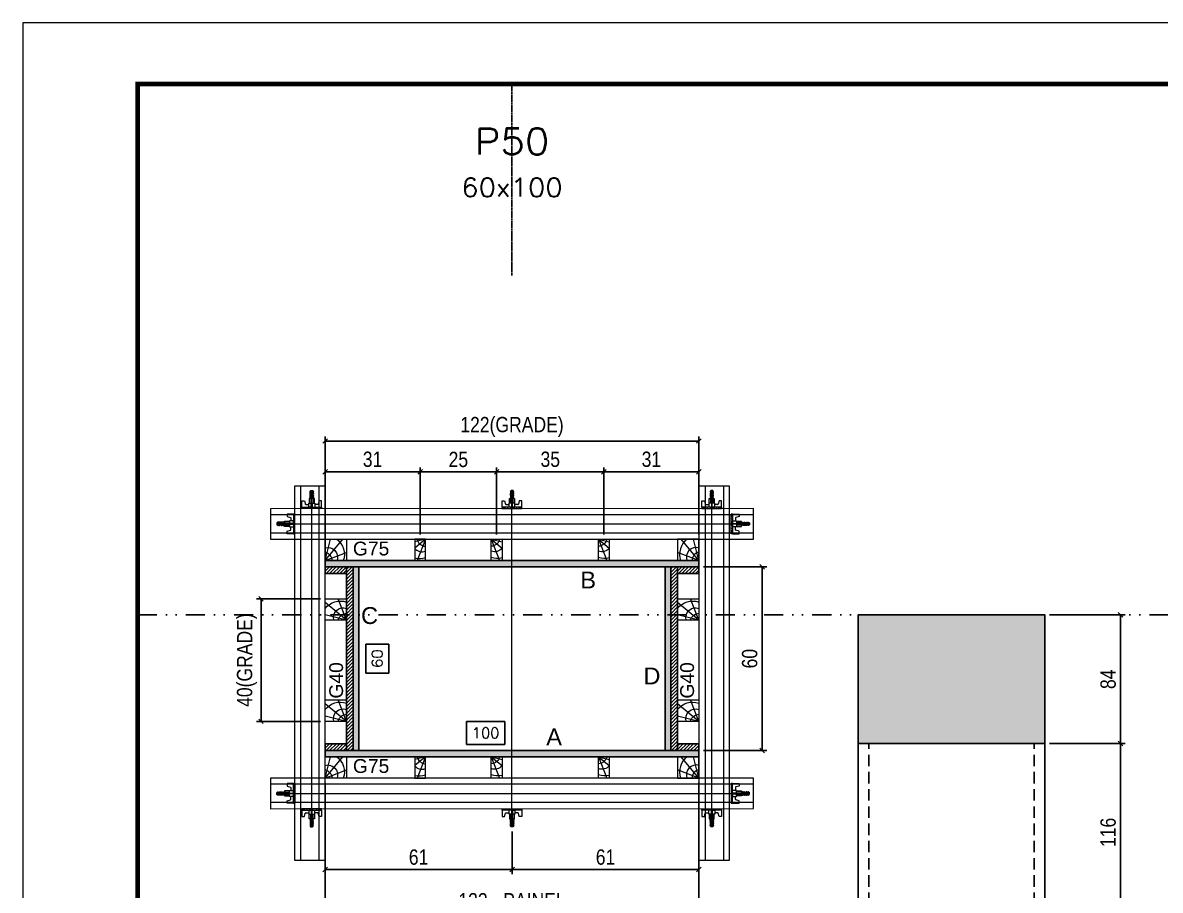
# Model space of a CAD drawing. Extents: x 14400 to 27878, y -21631 to 6985.
# Drawn here: x 17597 to 18339, y 2973 to 3539 of the extents above; entities that cross this region are included whole.
import ezdxf
from ezdxf.enums import TextEntityAlignment as Align

# ---------------------------------------------------------------- set-up
doc = ezdxf.new("R2010")
doc.units = 0
for name, pattern in [('DASHED', [0.75, 0.5, -0.25]), ('DIVIDE2', [0.625, 0.25, -0.125, 0, -0.125, 0, -0.125]), ('HIDDEN', [0.375, 0.25, -0.125])]:
    doc.linetypes.add(name, pattern=pattern)
for name, color, linetype in [('CHAPA', 1, 'Continuous'), ('COTA', 241, 'Continuous'), ('MEIO_PONT', 93, 'Continuous'), ('Nível', 160, 'Continuous'), ('Painéis', 200, 'Continuous'), ('SARRAFO', 251, 'Continuous'), ('Sarrafo de Pressão', 42, 'HIDDEN'), ('Texto de Titulo', 7, 'Continuous'), ('Texto Qtd Sarr', 242, 'Continuous'), ('TEXTO_GERAL', 7, 'Continuous')]:
    doc.layers.add(name, color=color, linetype=linetype)
for name, color, linetype, lineweight in [('Folhas', 255, 'Continuous', 9), ('Hachura', 251, 'Continuous', 9), ('Madeira', 126, 'Continuous', 18), ('Perfil Metálico', 224, 'Continuous', 18), ('SARRAFO DE PRESSAO', 251, 'DASHED', 9), ('Texto Seção', 7, 'Continuous', 15)]:
    doc.layers.add(name, color=color, linetype=linetype, lineweight=lineweight)
doc.styles.add('ARIAL', font='arial.ttf')
doc.styles.add('COTA TECNICA', font='techl___.ttf', dxfattribs={"height": 10})
doc.styles.add('COTA TECNICA 2X', font='techl___.ttf', dxfattribs={"height": 10})
doc.styles.add('ROMANS', font='romans.shx')
doc.styles.add('SANSSERIF', font='sas_____.pfb')
doc.dimstyles.new('PAINEL', dxfattribs={"dimtxt": 10, "dimasz": 3, "dimexe": 3, "dimexo": 3, "dimgap": 3, "dimtad": 1, "dimdec": 1, "dimzin": 12, "dimdsep": 46, "dimtxsty": 'COTA TECNICA', "dimblk1": 'OBLIQUE', "dimblk2": 'OBLIQUE', "dimsah": 1, "dimcen": 0.9, "dimclrd": 4, "dimclre": 4, "dimclrt": 240, "dimadec": 1, "dimazin": 3, "dimtfac": 1, "dimtdec": 1, "dimtmove": 0, "dimatfit": 3, "dimfxl": 1, "dimtolj": 1, "dimtzin": 12, "dimarcsym": 0})
doc.dimstyles.new('SECAO PILAR', dxfattribs={"dimtxt": 10, "dimasz": 3, "dimexe": 3, "dimexo": 3, "dimgap": 3, "dimtad": 1, "dimdec": 1, "dimlfac": 0.5, "dimzin": 12, "dimdsep": 46, "dimtxsty": 'COTA TECNICA 2X', "dimblk1": 'OBLIQUE', "dimblk2": 'OBLIQUE', "dimsah": 1, "dimcen": 0.9, "dimclrd": 256, "dimclre": 256, "dimclrt": 256, "dimadec": 1, "dimazin": 3, "dimtfac": 1, "dimtdec": 1, "dimtmove": 0, "dimatfit": 3, "dimfxl": 1, "dimtolj": 1, "dimtzin": 12, "dimarcsym": 0})
doc.dimstyles.new('SECÇÃO 2', dxfattribs={"dimtxt": 7, "dimasz": 6, "dimexe": 0.18, "dimexo": 2, "dimgap": -4, "dimtad": 3, "dimdec": 1, "dimlfac": 0.5, "dimzin": 12, "dimdsep": 46, "dimtxsty": 'ROMANS', "dimblk": 'ARCHTICK', "dimcen": 0.09, "dimse1": 1, "dimse2": 1, "dimsd1": 1, "dimsd2": 1, "dimclrd": 180, "dimclre": 5, "dimclrt": 1, "dimadec": 0, "dimazin": 3, "dimtfac": 1, "dimtdec": 1, "dimtofl": 0, "dimtmove": 0, "dimatfit": 3, "dimldrblk": 'ARCHTICK', "dimfxl": 1, "dimtolj": 1, "dimtzin": 0, "dimarcsym": 0})

# ---------------------------------------------------------------- blocks, each defined once
blk = doc.blocks.new('9999999999')
at = {"layer": 'Folhas'}
blk.add_lwpolyline([(98138.98, 34190.21), (99623.98, 34190.21), (99623.98, 35240.21), (98138.98, 35240.21)], close=True, dxfattribs=at)
at = {"layer": 'Folhas', "color": 30, "const_width": 3}
blk.add_lwpolyline([(98213.98, 34230.21), (99583.98, 34230.21), (99583.98, 35200.21), (98213.98, 35200.21)], close=True, dxfattribs=at)
blk = doc.blocks.new('*D872')
at = {"layer": 'COTA', "color": 180, "lineweight": -2, "transparency": 16777216}
for p, q in [((17835.85, 3133.24), (17820.85, 3133.24)), ((17820.85, 3133.24), (17820.85, 3114.24)), ((17835.85, 3114.24), (17835.85, 3133.24)), ((17820.85, 3114.24), (17835.85, 3114.24))]:
    blk.add_line(p, q, dxfattribs=at)
at = {"layer": 'Defpoints', "color": 0, "transparency": 16777216}
for p in [(17833.63, 3183.74), (17833.63, 3063.74), (17839.85, 3063.74)]:
    blk.add_point(p, dxfattribs=at)
at = {"layer": 'COTA', "color": 1, "transparency": 16777216, "insert": (17828.35, 3123.74), "char_height": 7, "attachment_point": 5, "rotation": 90, "style": 'ROMANS'}
blk.add_mtext('\\A1;60', dxfattribs=at)
blk = doc.blocks.new('_ArchTick')
at = {"color": 0, "linetype": 'ByBlock', "const_width": 0.15}
blk.add_lwpolyline([(-0.5, -0.5), (0.5, 0.5)], dxfattribs=at)
blk = doc.blocks.new('*D873')
at = {"layer": 'COTA', "color": 180, "lineweight": -2, "transparency": 16777216}
for p, q in [((17911.61, 3082.74), (17886.61, 3082.74)), ((17886.61, 3082.74), (17886.61, 3067.74)), ((17911.61, 3067.74), (17911.61, 3082.74)), ((17886.61, 3067.74), (17911.61, 3067.74))]:
    blk.add_line(p, q, dxfattribs=at)
at = {"layer": 'Defpoints', "color": 0, "transparency": 16777216}
for p in [(17816.31, 3063.74), (18016.31, 3063.74), (18016.31, 3063.74)]:
    blk.add_point(p, dxfattribs=at)
at = {"layer": 'COTA', "color": 1, "transparency": 16777216, "insert": (17899.11, 3075.24), "char_height": 7, "attachment_point": 5, "style": 'ROMANS'}
blk.add_mtext('\\A1;100', dxfattribs=at)
blk = doc.blocks.new('_Oblique')
at = {"color": 0, "linetype": 'ByBlock', "lineweight": -2}
blk.add_line((-0.5, -0.5), (0.5, 0.5), dxfattribs=at)
blk = doc.blocks.new('*D874')
at = {"layer": 'COTA', "lineweight": -2, "transparency": 16777216}
for p, q in [((17794.31, 3042.75), (17794.31, 2954.58)), ((18038.31, 3042.79), (18038.31, 2954.58)), ((17794.31, 2957.58), (18038.31, 2957.58))]:
    blk.add_line(p, q, dxfattribs=at)
at = {"layer": 'Defpoints', "color": 0, "transparency": 16777216}
for p in [(17794.31, 3045.75), (18038.31, 3045.79), (18038.31, 2957.58)]:
    blk.add_point(p, dxfattribs=at)
at = {"layer": 'COTA', "lineweight": -2, "transparency": 16777216, "xscale": 3, "yscale": 3, "zscale": 3, "rotation": 180}
blk.add_blockref('_Oblique', (17794.31, 2957.58), dxfattribs=at)
at = {"layer": 'COTA', "lineweight": -2, "transparency": 16777216, "xscale": 3, "yscale": 3, "zscale": 3}
blk.add_blockref('_Oblique', (18038.31, 2957.58), dxfattribs=at)
at = {"layer": 'COTA', "transparency": 16777216, "insert": (17916.31, 2965.65), "char_height": 10, "attachment_point": 5, "style": 'COTA TECNICA 2X'}
blk.add_mtext('\\A1;122 - PAINEL', dxfattribs=at)
blk = doc.blocks.new('*D875')
at = {"layer": 'COTA', "lineweight": -2, "transparency": 16777216}
for p, q in [((17791.31, 3162.79), (17749.5, 3162.79)), ((17752.5, 3082.8), (17752.5, 3162.79)), ((17791.31, 3082.8), (17749.5, 3082.8))]:
    blk.add_line(p, q, dxfattribs=at)
at = {"layer": 'Defpoints', "color": 0, "transparency": 16777216}
for p in [(17752.5, 3162.79), (17794.31, 3162.79), (17794.31, 3082.8)]:
    blk.add_point(p, dxfattribs=at)
at = {"layer": 'COTA', "lineweight": -2, "transparency": 16777216, "xscale": 3, "yscale": 3, "zscale": 3}
for p, rotation in [((17752.5, 3162.79), 90), ((17752.5, 3082.8), 270)]:
    blk.add_blockref('_Oblique', p, dxfattribs=dict(at, rotation=rotation))
at = {"layer": 'COTA', "transparency": 16777216, "insert": (17743.28, 3122.79), "char_height": 10, "attachment_point": 5, "rotation": 90, "style": 'COTA TECNICA 2X'}
blk.add_mtext('\\A1;40(GRADE)', dxfattribs=at)
blk = doc.blocks.new('*D876')
at = {"layer": 'COTA', "lineweight": -2, "transparency": 16777216}
for p, q in [((17794.31, 3042.74), (17794.31, 2983)), ((17916.38, 3010.97), (17916.38, 2983)), ((17794.31, 2986), (17916.38, 2986))]:
    blk.add_line(p, q, dxfattribs=at)
at = {"layer": 'Defpoints', "color": 0, "transparency": 16777216}
for p in [(17794.31, 3045.74), (17916.38, 3013.97), (17916.38, 2986)]:
    blk.add_point(p, dxfattribs=at)
at = {"layer": 'COTA', "lineweight": -2, "transparency": 16777216, "xscale": 3, "yscale": 3, "zscale": 3, "rotation": 180}
blk.add_blockref('_Oblique', (17794.31, 2986), dxfattribs=at)
at = {"layer": 'COTA', "lineweight": -2, "transparency": 16777216, "xscale": 3, "yscale": 3, "zscale": 3}
blk.add_blockref('_Oblique', (17916.38, 2986), dxfattribs=at)
at = {"layer": 'COTA', "transparency": 16777216, "insert": (17855.34, 2994.11), "char_height": 10, "attachment_point": 5, "style": 'COTA TECNICA 2X'}
blk.add_mtext('\\A1;61', dxfattribs=at)
blk = doc.blocks.new('*D877')
at = {"layer": 'COTA', "lineweight": -2, "transparency": 16777216}
for p, q in [((17794.31, 3190.74), (17794.31, 3248.67)), ((17794.31, 3245.67), (17856.31, 3245.67)), ((17856.31, 3204.74), (17856.31, 3248.67))]:
    blk.add_line(p, q, dxfattribs=at)
at = {"layer": 'Defpoints', "color": 0, "transparency": 16777216}
for p in [(17856.31, 3245.67), (17856.31, 3201.74), (17794.31, 3187.74)]:
    blk.add_point(p, dxfattribs=at)
at = {"layer": 'COTA', "lineweight": -2, "transparency": 16777216, "xscale": 3, "yscale": 3, "zscale": 3, "rotation": 180}
blk.add_blockref('_Oblique', (17794.31, 3245.67), dxfattribs=at)
at = {"layer": 'COTA', "lineweight": -2, "transparency": 16777216, "xscale": 3, "yscale": 3, "zscale": 3}
blk.add_blockref('_Oblique', (17856.31, 3245.67), dxfattribs=at)
at = {"layer": 'COTA', "transparency": 16777216, "insert": (17825.31, 3253.89), "char_height": 10, "attachment_point": 5, "style": 'COTA TECNICA 2X'}
blk.add_mtext('\\A1;31', dxfattribs=at)
blk = doc.blocks.new('PONTALETE')
at = {"layer": 'Madeira'}
for q in [(2.71, 7), (7, 5.76), (7, 1.74)]:
    blk.add_line((0, 0), q, dxfattribs=at)
blk.add_lwpolyline([(0, 0), (7, 0), (7, 7), (0, 7)], close=True, dxfattribs=at)
for centre, radius, start, end in [((2.04, 0.06), 6.23, 37.2818, 109.0913), ((1.09, 0.9), 3.19, 343.603, 109.9847), ((-0.21, -0.78), 3.09, 14.6322, 86.0383)]:
    blk.add_arc(centre, radius, start, end, dxfattribs=at)
blk = doc.blocks.new('C')
at = {"layer": 'Hachura', "color": 0}
for p, q in [((0, 3.22), (0, -3.22)), ((0.45, 3.22), (0, 3.22)), ((0.46, 3.16), (0, 3.16)), ((0.46, 3.05), (0, 3.05)), ((0.46, 2.88), (0, 2.88)), ((0, 2.75), (0, -1.16)), ((0.46, 2.65), (0, 2.65)), ((0.46, 2.23), (0, 2.23)), ((0.46, 1.51), (0, 1.51)), ((0.39, 0.49), (0.17, 0.49)), ((0.45, -3.23), (0.45, 3.22)), ((0.45, 3.22), (2.58, 3.22)), ((1.74, 0.97), (0.45, 0.97)), ((1.45, 0.1), (0.45, 0.1)), ((1.35, 1.94), (1.35, 0.96)), ((2.58, 2.39), (1.47, 2.09)), ((1.74, -0.97), (1.74, 0.97)), ((1.74, 0.97), (1.74, 0.84)), ((1.74, 0.97), (1.74, 0.84)), ((1.74, 0.84), (3.35, 0.84)), ((3.35, 0.45), (1.74, 0.45)), ((2.58, 3.22), (2.58, 2.39)), ((3.32, 0.84), (3.32, -0.84)), ((3.35, 0.84), (3.35, -0.84)), ((3.68, 0.45), (3.35, 0.45)), ((3.84, -0.52), (3.35, 0.45)), ((3.35, 0.06), (3.67, -0.57)), ((3.68, 0.45), (4.16, -0.52)), ((3.72, 0.5), (4.25, -0.57)), ((4.37, -0.55), (3.83, 0.53)), ((4.15, 0.45), (3.93, 0.45)), ((4.42, -0.52), (3.93, 0.45)), ((4.15, 0.45), (4.26, 0.45)), ((4.26, 0.45), (4.74, -0.52)), ((4.3, 0.5), (4.83, -0.57)), ((4.95, -0.55), (4.41, 0.53)), ((4.51, 0.45), (4.84, 0.45)), ((5, -0.52), (4.51, 0.45)), ((4.84, 0.45), (5.32, -0.52)), ((4.88, 0.5), (5.41, -0.57)), ((5.53, -0.55), (4.99, 0.53)), ((5.58, -0.52), (5.09, 0.45)), ((5.42, 0.45), (5.09, 0.45)), ((5.58, -0.52), (5.09, 0.45)), ((5.42, 0.45), (5.74, -0.19)), ((5.46, 0.5), (5.74, -0.07)), ((5.74, 0.19), (5.57, 0.53)), ((5.74, 0.32), (5.68, 0.45)), ((5.68, 0.45), (5.74, 0.45)), ((5.74, 0.45), (5.9, 0.29)), ((5.74, 0.45), (5.74, -0.52)), ((5.9, -0.36), (5.9, 0.29)), ((0.45, 0), (0, 0)), ((0.46, -1.52), (0, -1.52)), ((0.46, -2.23), (0, -2.23)), ((0.46, -2.65), (0, -2.65)), ((0.46, -2.88), (0, -2.88)), ((0.46, -3.05), (0, -3.05)), ((0.46, -3.16), (0, -3.16)), ((0, -3.22), (2.57, -3.22)), ((0.08, -0.48), (0.29, -0.48)), ((0.29, -0.48), (0.4, -0.48)), ((0.45, 0), (0.45, -0.97)), ((0.45, -0.16), (1.45, -0.16)), ((0.45, -0.65), (0.45, -0.32)), ((0.45, -3.23), (0.45, -0.65)), ((0.45, -0.97), (1.74, -0.97)), ((1.35, -1.94), (1.35, -0.97)), ((2.58, -2.39), (1.47, -2.1)), ((3.35, -0.32), (1.74, -0.32)), ((3.35, -0.84), (1.74, -0.84)), ((2.58, -3.23), (2.58, -2.39)), ((3.35, -0.07), (3.58, -0.52)), ((3.35, -0.52), (3.58, -0.52)), ((3.84, -0.52), (4.16, -0.52)), ((4.42, -0.52), (4.74, -0.52)), ((4.63, -0.52), (4.74, -0.52)), ((5, -0.52), (5.32, -0.52)), ((5.58, -0.52), (5.74, -0.52)), ((5.74, -0.52), (5.9, -0.36)), ((5.74, -0.52), (5.74, -0.52))]:
    blk.add_line(p, q, dxfattribs=at)
for centre, radius, start, end in [((1.52, 1.94), 0.161, 104.7436, 180), ((1.44, -0.03), 0.129, 272.695, 87.305), ((3.81, 0.39), 0.143, 25.5688, 154.4312), ((4.39, 0.39), 0.143, 25.5688, 154.4312), ((4.97, 0.39), 0.143, 25.5688, 154.4312), ((5.55, 0.39), 0.143, 25.5688, 154.4312), ((0.17, -0.37), 0.174, 221.744, 317.8592), ((1.52, -1.94), 0.161, 180, 255.2564), ((3.71, -0.4), 0.174, 222.1408, 318.256), ((4.29, -0.4), 0.174, 222.1408, 318.256), ((4.87, -0.4), 0.174, 222.1408, 318.256), ((5.45, -0.4), 0.174, 222.1408, 318.256), ((5.61, -0.4), 0.174, 317.8592, 318.256)]:
    blk.add_arc(centre, radius, start, end, dxfattribs=at)
blk = doc.blocks.new('MEIO PONTALETE')
at = {"layer": 'Madeira'}
for q in [(2.71, 7), (3.5, 2.88), (3.5, 0.87)]:
    blk.add_line((0, 0), q, dxfattribs=at)
blk.add_lwpolyline([(0, 0), (3.5, 0), (3.5, 7), (0, 7)], close=True, dxfattribs=at)
for centre, radius, start, end in [((2.04, 0.06), 6.23, 76.4499, 109.0913), ((1.09, 0.9), 3.19, 40.9063, 109.9847), ((-0.21, -0.78), 3.09, 14.6322, 86.0383)]:
    blk.add_arc(centre, radius, start, end, dxfattribs=at)
blk = doc.blocks.new('*D881')
at = {"layer": 'COTA', "lineweight": -2, "transparency": 16777216}
for p, q in [((17856.31, 3204.74), (17856.31, 3248.67)), ((17856.31, 3245.67), (17906.31, 3245.67)), ((17906.31, 3204.74), (17906.31, 3248.67))]:
    blk.add_line(p, q, dxfattribs=at)
at = {"layer": 'Defpoints', "color": 0, "transparency": 16777216}
for p in [(17906.31, 3245.67), (17856.31, 3201.74), (17906.31, 3201.74)]:
    blk.add_point(p, dxfattribs=at)
at = {"layer": 'COTA', "lineweight": -2, "transparency": 16777216, "xscale": 3, "yscale": 3, "zscale": 3, "rotation": 180}
blk.add_blockref('_Oblique', (17856.31, 3245.67), dxfattribs=at)
at = {"layer": 'COTA', "lineweight": -2, "transparency": 16777216, "xscale": 3, "yscale": 3, "zscale": 3}
blk.add_blockref('_Oblique', (17906.31, 3245.67), dxfattribs=at)
at = {"layer": 'COTA', "transparency": 16777216, "insert": (17881.31, 3253.78), "char_height": 10, "attachment_point": 5, "style": 'COTA TECNICA 2X'}
blk.add_mtext('\\A1;25', dxfattribs=at)
blk = doc.blocks.new('*D882')
at = {"layer": 'COTA', "lineweight": -2, "transparency": 16777216}
for p, q in [((17794.31, 3204.74), (17794.31, 3268.86)), ((18038.31, 3204.74), (18038.31, 3268.86)), ((18038.31, 3265.86), (17794.31, 3265.86))]:
    blk.add_line(p, q, dxfattribs=at)
at = {"layer": 'Defpoints', "color": 0, "transparency": 16777216}
for p in [(17794.31, 3265.86), (17794.31, 3201.74), (18038.31, 3201.74)]:
    blk.add_point(p, dxfattribs=at)
at = {"layer": 'COTA', "lineweight": -2, "transparency": 16777216, "xscale": 3, "yscale": 3, "zscale": 3, "rotation": 180}
blk.add_blockref('_Oblique', (17794.31, 3265.86), dxfattribs=at)
at = {"layer": 'COTA', "lineweight": -2, "transparency": 16777216, "xscale": 3, "yscale": 3, "zscale": 3}
blk.add_blockref('_Oblique', (18038.31, 3265.86), dxfattribs=at)
at = {"layer": 'COTA', "transparency": 16777216, "insert": (17916.31, 3275.08), "char_height": 10, "attachment_point": 5, "style": 'COTA TECNICA 2X'}
blk.add_mtext('\\A1;122(GRADE)', dxfattribs=at)
blk = doc.blocks.new('*D883')
at = {"layer": 'COTA', "lineweight": -2, "transparency": 16777216}
for p, q in [((18041.31, 3183.74), (18082.61, 3183.74)), ((18079.61, 3063.74), (18079.61, 3183.74)), ((18041.31, 3063.74), (18082.61, 3063.74))]:
    blk.add_line(p, q, dxfattribs=at)
at = {"layer": 'Defpoints', "color": 0, "transparency": 16777216}
for p in [(18038.31, 3183.74), (18079.61, 3183.74), (18038.31, 3063.74)]:
    blk.add_point(p, dxfattribs=at)
at = {"layer": 'COTA', "lineweight": -2, "transparency": 16777216, "xscale": 3, "yscale": 3, "zscale": 3}
for p, rotation in [((18079.61, 3183.74), 90), ((18079.61, 3063.74), 270)]:
    blk.add_blockref('_Oblique', p, dxfattribs=dict(at, rotation=rotation))
at = {"layer": 'COTA', "transparency": 16777216, "insert": (18071.51, 3123.74), "char_height": 10, "attachment_point": 5, "rotation": 90, "style": 'COTA TECNICA 2X'}
blk.add_mtext('\\A1;60', dxfattribs=at)
blk = doc.blocks.new('titulo1')
at = {"layer": 'Defpoints', "color": 252, "linetype": 'HIDDEN', "ltscale": 2}
blk.add_line((0, 0), (0, 125), dxfattribs=at)
at = {"layer": 'Defpoints', "style": 'ROMANS', "oblique": 15}
blk.add_attdef('FOLHA', text='', height=10, dxfattribs=at).set_placement((0, 15.58), align=Align.MIDDLE_CENTER)
at = {"layer": 'Texto Qtd Sarr', "color": 3, "style": 'ROMANS', "oblique": 15}
for tag, height, p in [('TITULO', 17, (0, 71.45)), ('SEÇÃO', 12, (0, 41.55))]:
    blk.add_attdef(tag, text='', height=height, dxfattribs=at).set_placement(p, align=Align.MIDDLE_CENTER)
blk = doc.blocks.new('*D884')
at = {"layer": 'COTA', "lineweight": -2, "transparency": 16777216}
for p, q in [((17916.38, 3010.97), (17916.38, 2983)), ((17916.38, 2986), (18038.36, 2986)), ((18038.36, 2989.24), (18038.36, 2983))]:
    blk.add_line(p, q, dxfattribs=at)
at = {"layer": 'Defpoints', "color": 0, "transparency": 16777216}
for p in [(17916.38, 3013.97), (18038.36, 2992.24), (18038.36, 2986)]:
    blk.add_point(p, dxfattribs=at)
at = {"layer": 'COTA', "lineweight": -2, "transparency": 16777216, "xscale": 3, "yscale": 3, "zscale": 3, "rotation": 180}
blk.add_blockref('_Oblique', (17916.38, 2986), dxfattribs=at)
at = {"layer": 'COTA', "lineweight": -2, "transparency": 16777216, "xscale": 3, "yscale": 3, "zscale": 3}
blk.add_blockref('_Oblique', (18038.36, 2986), dxfattribs=at)
at = {"layer": 'COTA', "transparency": 16777216, "insert": (17977.37, 2994.11), "char_height": 10, "attachment_point": 5, "style": 'COTA TECNICA 2X'}
blk.add_mtext('\\A1;61', dxfattribs=at)
blk = doc.blocks.new('*D885')
at = {"layer": 'COTA', "lineweight": -2, "transparency": 16777216}
for p, q in [((17906.31, 3204.74), (17906.31, 3248.67)), ((17906.31, 3245.67), (17976.31, 3245.67)), ((17976.31, 3204.74), (17976.31, 3248.67))]:
    blk.add_line(p, q, dxfattribs=at)
at = {"layer": 'Defpoints', "color": 0, "transparency": 16777216}
for p in [(17976.31, 3245.67), (17906.31, 3201.74), (17976.31, 3201.74)]:
    blk.add_point(p, dxfattribs=at)
at = {"layer": 'COTA', "lineweight": -2, "transparency": 16777216, "xscale": 3, "yscale": 3, "zscale": 3, "rotation": 180}
blk.add_blockref('_Oblique', (17906.31, 3245.67), dxfattribs=at)
at = {"layer": 'COTA', "lineweight": -2, "transparency": 16777216, "xscale": 3, "yscale": 3, "zscale": 3}
blk.add_blockref('_Oblique', (17976.31, 3245.67), dxfattribs=at)
at = {"layer": 'COTA', "transparency": 16777216, "insert": (17941.31, 3253.89), "char_height": 10, "attachment_point": 5, "style": 'COTA TECNICA 2X'}
blk.add_mtext('\\A1;35', dxfattribs=at)
blk = doc.blocks.new('*D886')
at = {"layer": 'COTA', "lineweight": -2, "transparency": 16777216}
for p, q in [((17976.31, 3204.74), (17976.31, 3248.67)), ((17976.31, 3245.67), (18038.3, 3245.67)), ((18038.3, 3239.35), (18038.3, 3248.67))]:
    blk.add_line(p, q, dxfattribs=at)
at = {"layer": 'Defpoints', "color": 0, "transparency": 16777216}
for p in [(18038.3, 3245.67), (18038.3, 3236.35), (17976.31, 3201.74)]:
    blk.add_point(p, dxfattribs=at)
at = {"layer": 'COTA', "lineweight": -2, "transparency": 16777216, "xscale": 3, "yscale": 3, "zscale": 3, "rotation": 180}
blk.add_blockref('_Oblique', (17976.31, 3245.67), dxfattribs=at)
at = {"layer": 'COTA', "lineweight": -2, "transparency": 16777216, "xscale": 3, "yscale": 3, "zscale": 3}
blk.add_blockref('_Oblique', (18038.3, 3245.67), dxfattribs=at)
at = {"layer": 'COTA', "transparency": 16777216, "insert": (18007.3, 3253.89), "char_height": 10, "attachment_point": 5, "style": 'COTA TECNICA 2X'}
blk.add_mtext('\\A1;31', dxfattribs=at)
blk = doc.blocks.new('*D878')
at = {"layer": 'COTA', "color": 4, "lineweight": -2, "transparency": 16777216}
for p, q in [((18267.2, 3068.29), (18316.57, 3068.29)), ((18313.57, 2952.29), (18313.57, 3068.29)), ((18267.2, 2952.29), (18316.57, 2952.29))]:
    blk.add_line(p, q, dxfattribs=at)
at = {"layer": 'Defpoints', "color": 0, "transparency": 16777216}
for p in [(18264.2, 3068.29), (18313.57, 3068.29), (18264.2, 2952.29)]:
    blk.add_point(p, dxfattribs=at)
at = {"layer": 'COTA', "color": 4, "lineweight": -2, "transparency": 16777216, "xscale": 3, "yscale": 3, "zscale": 3}
for p, rotation in [((18313.57, 3068.29), 90), ((18313.57, 2952.29), 270)]:
    blk.add_blockref('_Oblique', p, dxfattribs=dict(at, rotation=rotation))
at = {"layer": 'COTA', "color": 240, "transparency": 16777216, "insert": (18305.47, 3010.29), "char_height": 10, "attachment_point": 5, "rotation": 90, "style": 'COTA TECNICA'}
blk.add_mtext('\\A1;116', dxfattribs=at)
blk = doc.blocks.new('*D879')
at = {"layer": 'COTA', "color": 4, "lineweight": -2, "transparency": 16777216}
for p, q in [((18267.2, 3152.29), (18316.57, 3152.29)), ((18313.57, 3152.29), (18313.57, 3068.29)), ((18267.2, 3068.29), (18316.57, 3068.29))]:
    blk.add_line(p, q, dxfattribs=at)
at = {"layer": 'Defpoints', "color": 0, "transparency": 16777216}
for p in [(18264.2, 3152.29), (18264.2, 3068.29), (18313.57, 3068.29)]:
    blk.add_point(p, dxfattribs=at)
at = {"layer": 'COTA', "color": 4, "lineweight": -2, "transparency": 16777216, "xscale": 3, "yscale": 3, "zscale": 3}
for p, rotation in [((18313.57, 3152.29), 90), ((18313.57, 3068.29), 270)]:
    blk.add_blockref('_Oblique', p, dxfattribs=dict(at, rotation=rotation))
at = {"layer": 'COTA', "color": 240, "transparency": 16777216, "insert": (18305.48, 3110.29), "char_height": 10, "attachment_point": 5, "rotation": 90, "style": 'COTA TECNICA'}
blk.add_mtext('\\A1;84', dxfattribs=at)

msp = doc.modelspace()

# ---------------------------------------------------------------- hatches: boundary and pattern name
at = {"layer": 'COTA'}
h = msp.add_hatch(dxfattribs=at)
h.set_pattern_fill('AR-CONC', color=256, scale=0.03)
h.set_pattern_definition([(50, (-1585, 108), (5.4655401, -0.4781726), [0.5715, -6.2865]), (355, (-1585, 108), (-1.0573026, 5.7317054), [0.4572, -5.0292175]), (100.451445, (-1584.5445, 107.96), (4.4082374, 5.2535326), [0.4857003, -5.3427073]), (46.1842, (-1585, 109.524), (8.1323712, -1.2612698), [0.85725, -9.42975]), (96.635558, (-1584.322, 109.419), (7.122124, 7.4227837), [0.7285507, -8.0140682]), (351.18415, (-1585, 109.524), (7.122124, 7.4227837), [0.685799, -7.543792]), (21, (-1584.238, 109.143), (4.5484317, -3.0679559), [0.5715, -6.2865]), (326, (-1584.238, 109.143), (1.8540609, 5.525639), [0.4572, -5.0292]), (71.451445, (-1583.859, 108.8873), (6.4024926, 2.457683), [0.4857003, -5.3426981]), (37.5, (-1585, 108), (0.0926581, 2.53665117), [0, -4.96824, 0, -5.1054, 0, -5.04825]), (7.5, (-1585, 108), (2.00458988, 3.00541724), [0, -2.91084, 0, -4.85394, 0, -1.92405]), (327.5, (-1586.6993, 108), (4.06771786, -0.17186232), [0, -1.905, 0, -5.9436, 0, -7.8867]), (317.5, (-1587.4613, 108), (4.44387544, 0.7627947), [0, -2.4765, 0, -3.94716, 0, -5.6007])])
h.paths.add_polyline_path([(18264.2, 3068.29), (18264.2, 3152.29), (18142.2, 3152.29), (18142.2, 3068.29)])
at = {"layer": 'Hachura'}
h = msp.add_hatch(color=256, dxfattribs=at)
h.dxf.hatch_style = 1
h.paths.add_polyline_path([(18038.31, 3183.74), (18038.31, 3187.74), (17794.31, 3187.74), (17794.31, 3183.74)])
h = msp.add_hatch(dxfattribs=at)
h.set_pattern_fill('ANSI31', color=256, scale=0.5, angle=180, style=0)
h.set_pattern_definition([(225, (8670.3584, -19745.6665), (1.12253202, -1.12253202), [])])
h.paths.add_polyline_path([(17808.31, 3183.74), (17808.31, 3179.34), (17794.31, 3179.34), (17794.31, 3183.74)])
h = msp.add_hatch(dxfattribs=at)
h.set_pattern_fill('ANSI31', color=256, scale=0.5, angle=180, style=0)
h.set_pattern_definition([(225, (8670.3584, -19825.6665), (1.12253202, -1.12253202), [])])
h.paths.add_polyline_path([(17808.31, 3063.74), (17812.71, 3063.74), (17812.71, 3183.74), (17808.31, 3183.74)])
h = msp.add_hatch(color=256, dxfattribs=at)
h.dxf.hatch_style = 1
h.paths.add_polyline_path([(17812.71, 3063.74), (17816.31, 3063.74), (17816.31, 3183.74), (17812.71, 3183.74)])
h = msp.add_hatch(color=256, dxfattribs=at)
h.dxf.hatch_style = 1
h.paths.add_polyline_path([(18016.31, 3063.74), (18019.91, 3063.74), (18019.91, 3183.74), (18016.31, 3183.74)])
h = msp.add_hatch(dxfattribs=at)
h.set_pattern_fill('ANSI31', color=256, scale=0.5, angle=180, style=0)
h.set_pattern_definition([(225, (8881.9584, -19825.6665), (1.12253202, -1.12253202), [])])
h.paths.add_polyline_path([(18019.91, 3063.74), (18024.31, 3063.74), (18024.31, 3183.74), (18019.91, 3183.74)])
h = msp.add_hatch(dxfattribs=at)
h.set_pattern_fill('ANSI31', color=256, scale=0.5, angle=180, style=0)
h.set_pattern_definition([(225, (8900.3584, -19745.6665), (1.12253202, -1.12253202), [])])
h.paths.add_polyline_path([(18038.31, 3183.74), (18038.31, 3179.34), (18024.31, 3179.34), (18024.31, 3183.74)])
h = msp.add_hatch(dxfattribs=at)
h.set_pattern_fill('ANSI31', color=256, scale=0.5, angle=180, style=0)
h.set_pattern_definition([(225, (8670.3584, -19827.6665), (1.12253202, -1.12253202), [])])
h.paths.add_polyline_path([(17808.31, 3063.74), (17808.31, 3068.14), (17794.31, 3068.14), (17794.31, 3063.74)])
h = msp.add_hatch(dxfattribs=at)
h.set_pattern_fill('ANSI31', color=256, scale=0.5, angle=180, style=0)
h.set_pattern_definition([(225, (8535.3584, -19827.6665), (1.12253202, -1.12253202), [])])
h.paths.add_polyline_path([(18024.31, 3063.74), (18024.31, 3068.14), (18038.31, 3068.14), (18038.31, 3063.74)])
h = msp.add_hatch(color=256, dxfattribs=at)
h.dxf.hatch_style = 1
h.paths.add_polyline_path([(18038.31, 3063.74), (18038.31, 3059.74), (17794.31, 3059.74), (17794.31, 3063.74)])

# ---------------------------------------------------------------- linework, layer by layer
at = {"layer": 'CHAPA'}
for points in [[(18038.31, 3183.74), (18038.31, 3187.74), (17794.31, 3187.74), (17794.31, 3183.74)], [(17812.71, 3063.74), (17816.31, 3063.74), (17816.31, 3183.74), (17812.71, 3183.74)], [(18016.31, 3063.74), (18019.91, 3063.74), (18019.91, 3183.74), (18016.31, 3183.74)], [(18038.31, 3063.74), (18038.31, 3059.74), (17794.31, 3059.74), (17794.31, 3063.74)]]:
    msp.add_lwpolyline(points, close=True, dxfattribs=at)
at = {"layer": 'COTA'}
msp.add_lwpolyline([(18142.2, 3068.29), (18264.2, 3068.29), (18264.2, 3152.29), (18142.2, 3152.29)], close=True, dxfattribs=at)
at = {"layer": 'Hachura'}
for p, q in [((17785.62, 3014.97), (17785.62, 3228.71)), ((17916.31, 3014.97), (17916.31, 3228.71)), ((18046.7, 3014.97), (18046.7, 3228.71)), ((17763.83, 3211.74), (18066.46, 3211.73)), ((17763.83, 3035.74), (18066.46, 3035.75))]:
    msp.add_line(p, q, dxfattribs=at)
at = {"layer": 'Madeira'}
for points in [[(17794.31, 3187.74), (17794.31, 3201.74), (18038.31, 3201.77), (18038.31, 3187.77)], [(17808.31, 3082.8), (17794.31, 3082.8), (17794.31, 3162.79), (17808.31, 3162.79)], [(18038.31, 3082.8), (18024.31, 3082.8), (18024.31, 3162.79), (18038.31, 3162.79)], [(17794.31, 3045.74), (17794.31, 3059.74), (18038.31, 3059.74), (18038.31, 3045.74)]]:
    msp.add_lwpolyline(points, close=True, dxfattribs=at)
at = {"layer": 'MEIO_PONT'}
for points in [[(18038.31, 3201.74), (18038.31, 3187.74), (18038.31, 3187.74), (18038.31, 3201.74)], [(18038.31, 3059.74), (18038.31, 3045.74), (18038.31, 3045.74), (18038.31, 3059.74)]]:
    msp.add_lwpolyline(points, close=True, dxfattribs=at)
at = {"layer": 'Nível', "color": 4, "linetype": 'DIVIDE2', "ltscale": 50}
msp.add_line((17671.97, 3152.29), (19041.97, 3152.29), dxfattribs=at)
at = {"layer": 'Painéis'}
for p, q in [((18142.2, 3068.29), (18142.2, 2830.29)), ((18142.2, 3068.29), (18264.2, 3068.29)), ((18264.2, 2830.29), (18264.2, 3068.29))]:
    msp.add_line(p, q, dxfattribs=at)
at = {"layer": 'Perfil Metálico'}
for p, q in [((17778.34, 3236.35), (17778.34, 2992.24)), ((17790.34, 3236.35), (17790.34, 2992.24)), ((18042.36, 3236.35), (18042.36, 2992.24)), ((18054.36, 3236.35), (18054.36, 2992.24)), ((18074.03, 3217.68), (17758.59, 3217.68)), ((18074.03, 3205.68), (17758.59, 3205.68)), ((18074.03, 3041.74), (17758.59, 3041.74)), ((18074.03, 3029.74), (17758.59, 3029.74))]:
    msp.add_line(p, q, dxfattribs=at)
for points in [[(17794.28, 3236.35), (17774.28, 3236.35), (17774.34, 2992.24), (17794.34, 2992.24)], [(18058.3, 3236.35), (18038.3, 3236.35), (18038.36, 2992.24), (18058.36, 2992.24)], [(18074.03, 3201.74), (18074.03, 3221.74), (17758.59, 3221.68), (17758.59, 3201.68)], [(17758.59, 3045.74), (17758.59, 3025.74), (18074.03, 3025.8), (18074.03, 3045.8)]]:
    msp.add_lwpolyline(points, close=True, dxfattribs=at)
at = {"layer": 'SARRAFO'}
for points in [[(17794.31, 3179.34), (17808.31, 3179.34), (17808.31, 3183.74), (17794.31, 3183.74)], [(17794.31, 3179.34), (17808.31, 3179.34), (17808.31, 3183.74), (17794.31, 3183.74)], [(17812.71, 3183.74), (17812.71, 3063.74), (17808.31, 3063.74), (17808.31, 3183.74)], [(17812.71, 3183.74), (17812.71, 3063.74), (17808.31, 3063.74), (17808.31, 3183.74)], [(18019.91, 3183.74), (18019.91, 3063.74), (18024.31, 3063.74), (18024.31, 3183.74)], [(18019.91, 3183.74), (18019.91, 3063.74), (18024.31, 3063.74), (18024.31, 3183.74)], [(18024.31, 3179.34), (18038.31, 3179.34), (18038.31, 3183.74), (18024.31, 3183.74)], [(18024.31, 3179.34), (18038.31, 3179.34), (18038.31, 3183.74), (18024.31, 3183.74)], [(17794.31, 3068.14), (17808.31, 3068.14), (17808.31, 3063.74), (17794.31, 3063.74)], [(17794.31, 3068.14), (17808.31, 3068.14), (17808.31, 3063.74), (17794.31, 3063.74)], [(18038.31, 3068.14), (18024.31, 3068.14), (18024.31, 3063.74), (18038.31, 3063.74)], [(18038.31, 3068.14), (18024.31, 3068.14), (18024.31, 3063.74), (18038.31, 3063.74)]]:
    msp.add_lwpolyline(points, close=True, dxfattribs=at)
at = {"layer": 'Sarrafo de Pressão', "ltscale": 30}
for p, q in [((18149.2, 2952.29), (18149.2, 3068.29)), ((18257.2, 2952.29), (18257.2, 3068.29))]:
    msp.add_line(p, q, dxfattribs=at)

# ---------------------------------------------------------------- block references
at = {"layer": 'Hachura', "linetype": 'Continuous', "yscale": 2, "zscale": 2}
for p, xscale, rotation in [((17785.63, 3221.71), -2, 270), ((17916.3, 3221.71), 2, 90.00000000000001), ((18046.69, 3221.71), 2, 90.00000000000001), ((17774.63, 3211.74), 2, 180), ((18059.46, 3211.72), -2, 180), ((17785.62, 3025.77), 2, 270), ((17916.31, 3025.77), -2, 90), ((18046.7, 3025.77), -2, 90)]:
    msp.add_blockref('C', p, dxfattribs=dict(at, xscale=xscale, rotation=rotation))
for p, xscale in [((17774.63, 3035.74), -2), ((18059.46, 3035.76), 2)]:
    msp.add_blockref('C', p, dxfattribs=dict(at, xscale=xscale))
at = {"layer": 'MEIO_PONT'}
for name, p, xscale, yscale, zscale, rotation in [('PONTALETE', (17794.31, 3187.74), -2, 2, 2, 270), ('MEIO PONTALETE', (17859.81, 3201.74), 1.999999997962732, 1.999999997962732, 1.999999997962732, 180), ('MEIO PONTALETE', (17902.81, 3201.74), -1.999999997962732, 1.999999997962732, 1.999999997962732, 180), ('MEIO PONTALETE', (17972.81, 3201.74), -1.999999997962732, 1.999999997962732, 1.999999997962732, 180), ('PONTALETE', (18038.31, 3187.74), 2, 2, 2, 89.99999999999997), ('PONTALETE', (17794.31, 3045.74), -2, 2, 2, 270), ('MEIO PONTALETE', (17859.81, 3059.74), 1.999999997962732, 1.999999997962732, 1.999999997962732, 180), ('MEIO PONTALETE', (17902.81, 3059.74), -1.999999997962732, 1.999999997962732, 1.999999997962732, 180), ('MEIO PONTALETE', (17972.81, 3059.74), -1.999999997962732, 1.999999997962732, 1.999999997962732, 180), ('PONTALETE', (18038.31, 3045.74), 2, 2, 2, 89.99999999999997)]:
    msp.add_blockref(name, p, dxfattribs=dict(at, xscale=xscale, yscale=yscale, zscale=zscale, rotation=rotation))
at = {"layer": 'MEIO_PONT', "xscale": -2, "yscale": 2, "zscale": 2}
for p in [(17808.31, 3148.79), (18038.31, 3148.79), (17808.31, 3082.8), (18038.31, 3082.8)]:
    msp.add_blockref('PONTALETE', p, dxfattribs=at)
at = {"layer": 'SARRAFO DE PRESSAO', "color": 6, "linetype": 'ByBlock'}
msp.add_blockref('9999999999', (-80542.01, -31701.2), dxfattribs=at)
at = {"layer": 'Texto Seção'}
ref = msp.add_blockref('titulo1', (17916.31, 3374), dxfattribs=at)
ref.add_attrib('TITULO', 'P50', dxfattribs={"layer": 'Texto de Titulo', "color": 7, "height": 17, "style": 'ROMANS', "width": 1.1}).set_placement((17916.31, 3461.5), align=Align.MIDDLE_CENTER)
ref.add_attrib('SEÇÃO', '60x100', dxfattribs={"layer": 'Texto de Titulo', "color": 7, "height": 12, "style": 'ROMANS', "width": 1.1}).set_placement((17916.31, 3431.5), align=Align.MIDDLE_CENTER)

# ---------------------------------------------------------------- texts
at = {"layer": 'TEXTO_GERAL', "color": 0, "linetype": 'Continuous', "style": 'SANSSERIF'}
for p in [(17812.48, 3195.64), (17812.48, 3053.64)]:
    msp.add_text('G75', height=9, dxfattribs=at).set_placement(p, align=Align.MIDDLE_LEFT)
at = {"layer": 'TEXTO_GERAL', "style": 'ARIAL'}
for s, p in [('B', (17966.07, 3175.12)), ('C', (17823.33, 3151.89)), ('D', (18007.67, 3112.46)), ('A', (17943.81, 3072.67))]:
    msp.add_text(s, height=11, dxfattribs=at).set_placement(p, align=Align.MIDDLE_CENTER)
at = {"layer": 'TEXTO_GERAL', "color": 0, "linetype": 'Continuous', "char_height": 9, "width": 285.3299, "attachment_point": 7, "rotation": 90, "style": 'SANSSERIF'}
for insert in [(17806.17, 3097.65), (18035.26, 3097.65)]:
    msp.add_mtext('G40', dxfattribs=dict(at, insert=insert))

# ---------------------------------------------------------------- dimensions: what is measured, and where the dimension line sits
at = {"layer": 'COTA'}
for base, p1, p2, text, picture, middle in [((17794.31, 3265.86), (18038.31, 3201.74), (17794.31, 3201.74), '<>(GRADE)', '*D882', (17916.31, 3275.08)), ((18038.31, 2957.58), (17794.31, 3045.75), (18038.31, 3045.79), '<> - PAINEL', '*D874', (17916.31, 2965.65))]:
    dim = msp.add_linear_dim(base=base, p1=p1, p2=p2, text=text, dimstyle='SECAO PILAR', dxfattribs=at)
    dim.commit()
    dim.dimension.update_dxf_attribs({"geometry": picture, "text_midpoint": middle})
for base, p1, p2, picture, middle in [((17856.31, 3245.67), (17794.31, 3187.74), (17856.31, 3201.74), '*D877', (17825.31, 3253.89)), ((17906.31, 3245.67), (17856.31, 3201.74), (17906.31, 3201.74), '*D881', (17881.31, 3253.78)), ((17976.31, 3245.67), (17906.31, 3201.74), (17976.31, 3201.74), '*D885', (17941.31, 3253.89)), ((18038.3, 3245.67), (17976.31, 3201.74), (18038.3, 3236.35), '*D886', (18007.3, 3253.89)), ((17916.38, 2986), (17794.31, 3045.74), (17916.38, 3013.97), '*D876', (17855.34, 2994.11)), ((18038.36, 2986), (17916.38, 3013.97), (18038.36, 2992.24), '*D884', (17977.37, 2994.11))]:
    dim = msp.add_linear_dim(base=base, p1=p1, p2=p2, dimstyle='SECAO PILAR', dxfattribs=at)
    dim.commit()
    dim.dimension.update_dxf_attribs({"geometry": picture, "text_midpoint": middle})
for base, p1, p2, angle, dimstyle, picture, middle in [((17839.85, 3063.74), (17833.63, 3183.74), (17833.63, 3063.74), 270, 'SECÇÃO 2', '*D872', (17839.85, 3123.74)), ((18313.57, 3068.29), (18264.2, 2952.29), (18264.2, 3068.29), 90, 'PAINEL', '*D878', (18313.57, 3010.29))]:
    dim = msp.add_linear_dim(base=base, p1=p1, p2=p2, angle=angle, dimstyle=dimstyle, dxfattribs=at)
    dim.commit()
    dim.dimension.update_dxf_attribs({"geometry": picture, "text_midpoint": middle, "dimtype": 160})
for base, p1, p2, dimstyle, picture, middle in [((18079.61, 3183.74), (18038.31, 3063.74), (18038.31, 3183.74), 'SECAO PILAR', '*D883', (18071.51, 3123.74)), ((18313.57, 3068.29), (18264.2, 3152.29), (18264.2, 3068.29), 'PAINEL', '*D879', (18305.48, 3110.29))]:
    dim = msp.add_linear_dim(base=base, p1=p1, p2=p2, angle=90, dimstyle=dimstyle, dxfattribs=at)
    dim.commit()
    dim.dimension.update_dxf_attribs({"geometry": picture, "text_midpoint": middle})
dim = msp.add_linear_dim(base=(17752.5, 3162.79), p1=(17794.31, 3082.8), p2=(17794.31, 3162.79), angle=90, text='<>(GRADE)', dimstyle='SECAO PILAR', dxfattribs=at)
dim.commit()
dim.dimension.update_dxf_attribs({"geometry": '*D875', "text_midpoint": (17743.28, 3122.79)})
dim = msp.add_linear_dim(base=(18016.31, 3063.74), p1=(17816.31, 3063.74), p2=(18016.31, 3063.74), dimstyle='SECÇÃO 2', dxfattribs=at)
dim.commit()
dim.dimension.update_dxf_attribs({"geometry": '*D873', "text_midpoint": (17899.11, 3063.74), "dimtype": 160})

doc.saveas('drawing.dxf')
